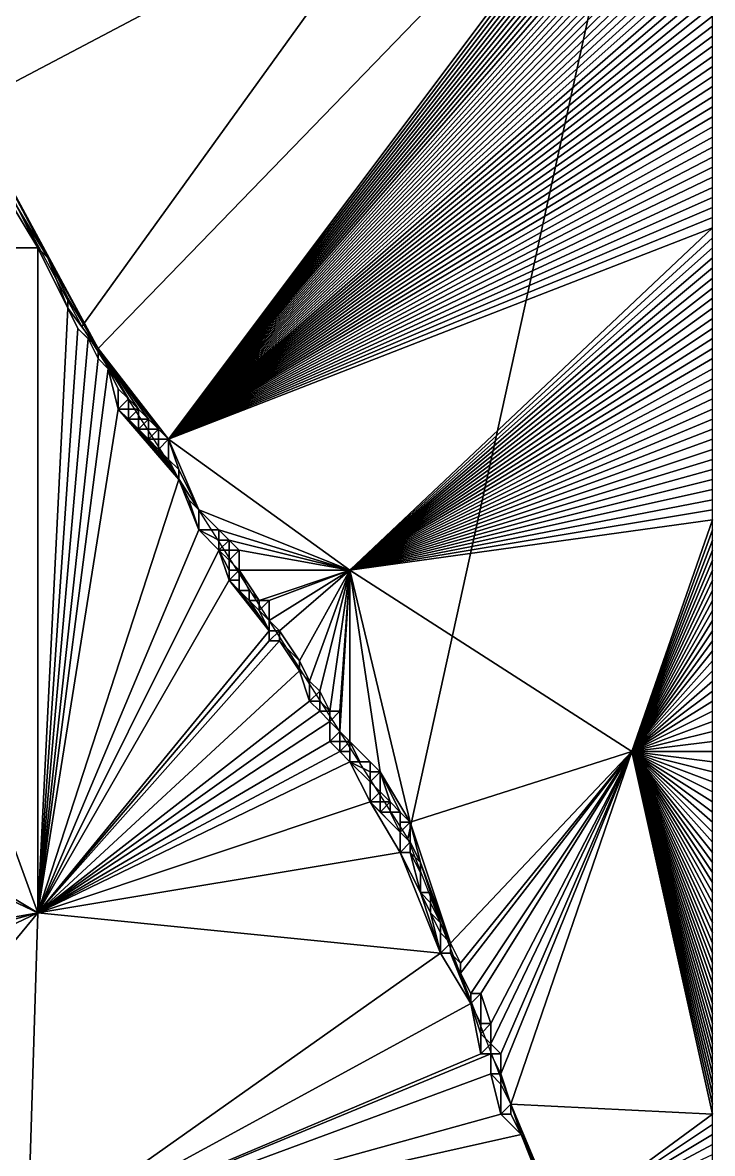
# Model space of a CAD drawing. Header units: metres. Extents: x -1103 to 901, y -902 to 905.
# Drawn here: x 763 to 900, y 562.2 to 786.7 of the extents above; entities that cross this region are included whole.
import ezdxf

# ---------------------------------------------------------------- set-up
doc = ezdxf.new("R2010")
doc.units = ezdxf.units.M
for name, color, linetype in [('OSM_TERRAIN', 3, 'CONTINUOUS'), ('OSM_WATER_OUTLINES', 4, 'CONTINUOUS'), ('OSM_WATER_SURFACE', 5, 'CONTINUOUS')]:
    doc.layers.add(name, color=color, linetype=linetype)

msp = doc.modelspace()

# ---------------------------------------------------------------- linework, layer by layer
at = {"layer": 'OSM_TERRAIN'}
for points in [[(752, 770), (900, 848), (734, 802)], [(752, 770), (778, 722), (900, 848)], [(900, 848), (778, 722), (792, 704)], [(792, 704), (900, 846), (900, 848)], [(792, 704), (900, 844), (900, 846)], [(792, 704), (900, 842), (900, 844)], [(900, 840), (900, 842), (792, 704)], [(900, 838), (900, 840), (792, 704)], [(792, 704), (900, 836), (900, 838)], [(792, 704), (900, 834), (900, 836)], [(900, 832), (900, 834), (792, 704)], [(900, 830), (900, 832), (792, 704)], [(792, 704), (900, 828), (900, 830)], [(792, 704), (900, 826), (900, 828)], [(900, 824), (900, 826), (792, 704)], [(900, 822), (900, 824), (792, 704)], [(792, 704), (900, 820), (900, 822)], [(792, 704), (900, 818), (900, 820)], [(900, 816), (900, 818), (792, 704)], [(792, 704), (900, 814), (900, 816)], [(900, 812), (900, 814), (792, 704)], [(792, 704), (900, 810), (900, 812)], [(900, 808), (900, 810), (792, 704)], [(900, 806), (900, 808), (792, 704)], [(792, 704), (900, 804), (900, 806)], [(900, 802), (900, 804), (792, 704)], [(792, 704), (900, 800), (900, 802)], [(792, 704), (900, 798), (900, 800)], [(900, 796), (900, 798), (792, 704)], [(792, 704), (900, 794), (900, 796)], [(900, 792), (900, 794), (792, 704)], [(792, 704), (900, 790), (900, 792)], [(900, 788), (900, 790), (792, 704)], [(792, 704), (900, 786), (900, 788)], [(900, 784), (900, 786), (792, 704)], [(900, 782), (900, 784), (792, 704)], [(792, 704), (900, 780), (900, 782)], [(792, 704), (900, 778), (900, 780)], [(900, 776), (900, 778), (792, 704)], [(792, 704), (900, 774), (900, 776)], [(792, 704), (900, 772), (900, 774)], [(768, 740), (778, 722), (752, 770)], [(768, 740), (752, 770), (762, 750)], [(792, 704), (900, 770), (900, 772)], [(900, 768), (900, 770), (792, 704)], [(900, 766), (900, 768), (792, 704)], [(792, 704), (900, 764), (900, 766)], [(792, 704), (900, 762), (900, 764)], [(900, 760), (900, 762), (792, 704)], [(792, 704), (900, 758), (900, 760)], [(900, 756), (900, 758), (792, 704)], [(900, 754), (900, 756), (792, 704)], [(766, 742, 0.54), (760, 752, 0.49), (718, 742, 1.49)], [(766, 742, 0.54), (762, 750), (760, 752, 0.49)], [(792, 704), (900, 752), (900, 754)], [(792, 704), (900, 750), (900, 752)], [(766, 742, 0.54), (768, 740), (762, 750)], [(900, 748), (900, 750), (792, 704)], [(900, 746), (900, 748), (792, 704)], [(828, 678), (900, 746), (792, 704)], [(828, 678), (900, 744), (900, 746)], [(900, 742), (900, 744), (828, 678)], [(766, 610, 3.26), (718, 742, 1.49), (686, 658, 4.44)], [(718, 742, 1.49), (766, 610, 3.26), (766, 742, 0.54)], [(766, 610, 3.26), (772, 730, 0.64), (766, 742, 0.54)], [(772, 730, 0.64), (768, 740), (766, 742, 0.54)], [(828, 678), (900, 740), (900, 742)], [(772, 730, 0.64), (772, 732), (768, 740)], [(772, 732), (778, 722), (768, 740)], [(828, 678), (900, 738), (900, 740)], [(900, 736), (900, 738), (828, 678)], [(828, 678), (900, 734), (900, 736)], [(772, 730, 0.64), (778, 722), (772, 732)], [(900, 732), (900, 734), (828, 678)], [(828, 678), (900, 730), (900, 732)], [(766, 610, 3.26), (774, 726, 0.68), (772, 730, 0.64)], [(774, 726, 0.68), (778, 722), (772, 730, 0.64)], [(900, 728), (900, 730), (828, 678)], [(900, 726), (900, 728), (828, 678)], [(766, 610, 3.26), (776, 724, 0.68), (774, 726, 0.68)], [(776, 724, 0.68), (778, 722), (774, 726, 0.68)], [(828, 678), (900, 724), (900, 726)], [(766, 610, 3.26), (778, 720, 0.72), (776, 724, 0.68)], [(778, 720, 0.72), (778, 722), (776, 724, 0.68)], [(828, 678), (900, 722), (900, 724)], [(790, 706), (778, 722), (788, 708)], [(790, 706), (792, 704), (778, 722)], [(788, 708), (778, 722), (786, 710)], [(786, 710), (778, 722), (784, 712)], [(782, 714, 0.76), (778, 722), (780, 718, 0.72)], [(782, 714, 0.76), (784, 712), (778, 722)], [(780, 718, 0.72), (778, 722), (778, 720, 0.72)], [(900, 720), (900, 722), (828, 678)], [(766, 610, 3.26), (780, 718, 0.72), (778, 720, 0.72)], [(828, 678), (900, 718), (900, 720)], [(766, 610, 3.26), (782, 710, 0.83), (780, 718, 0.72)], [(782, 710, 0.83), (782, 714, 0.76), (780, 718, 0.72)], [(900, 716), (900, 718), (828, 678)], [(782, 710, 0.83), (784, 712), (782, 714, 0.76)], [(900, 714), (900, 716), (828, 678)], [(828, 678), (900, 712), (900, 714)], [(782, 710, 0.83), (784, 710, 0.8), (784, 712)], [(784, 710, 0.8), (786, 710), (784, 712)], [(900, 710), (900, 712), (828, 678)], [(794, 696, 0.89), (782, 710, 0.83), (766, 610, 3.26)], [(794, 696, 0.89), (784, 708, 0.83), (782, 710, 0.83)], [(784, 708, 0.83), (784, 710, 0.8), (782, 710, 0.83)], [(784, 708, 0.83), (786, 708, 0.8), (786, 710)], [(784, 708, 0.83), (786, 710), (784, 710, 0.8)], [(786, 708, 0.8), (788, 708), (786, 710)], [(900, 708), (900, 710), (828, 678)], [(794, 696, 0.89), (786, 706, 0.84), (784, 708, 0.83)], [(786, 706, 0.84), (786, 708, 0.8), (784, 708, 0.83)], [(786, 706, 0.84), (788, 706), (788, 708)], [(786, 706, 0.84), (788, 708), (786, 708, 0.8)], [(788, 706), (790, 706), (788, 708)], [(828, 678), (900, 706), (900, 708)], [(794, 696, 0.89), (788, 704, 0.84), (786, 706, 0.84)], [(788, 704, 0.84), (788, 706), (786, 706, 0.84)], [(788, 704, 0.84), (790, 704), (790, 706)], [(788, 704, 0.84), (790, 706), (788, 706)], [(790, 704), (792, 704), (790, 706)], [(828, 678), (900, 704), (900, 706)], [(794, 696, 0.89), (790, 702, 0.85), (788, 704, 0.84)], [(790, 702, 0.85), (790, 704), (788, 704, 0.84)], [(790, 702, 0.85), (792, 700), (792, 704)], [(790, 702, 0.85), (792, 704), (790, 704)], [(794, 698), (798, 690), (792, 704)], [(794, 698), (792, 704), (792, 700)], [(798, 690), (828, 678), (792, 704)], [(828, 678), (900, 702), (900, 704)], [(794, 696, 0.89), (792, 700), (790, 702, 0.85)], [(900, 700), (900, 702), (828, 678)], [(794, 696, 0.89), (794, 698), (792, 700)], [(900, 698), (900, 700), (828, 678)], [(766, 610, 3.26), (798, 686, 0.99), (794, 696, 0.89)], [(794, 696, 0.89), (798, 690), (794, 698)], [(798, 686, 0.99), (796, 692, 0.93), (794, 696, 0.89)], [(796, 692, 0.93), (798, 690), (794, 696, 0.89)], [(900, 696), (900, 698), (828, 678)], [(828, 678), (900, 694), (900, 696)], [(900, 692), (900, 694), (828, 678)], [(798, 686, 0.99), (798, 690), (796, 692, 0.93)], [(828, 678), (900, 690), (900, 692)], [(798, 686, 0.99), (802, 686), (798, 690)], [(802, 686), (828, 678), (798, 690)], [(900, 688), (900, 690), (828, 678)], [(900, 688), (828, 678), (884, 642)], [(884, 642), (900, 686), (900, 688)], [(766, 610, 3.26), (802, 682, 1), (798, 686, 0.99)], [(802, 682, 1), (802, 684), (798, 686, 0.99)], [(798, 686, 0.99), (802, 684), (802, 686)], [(802, 684), (804, 684), (802, 686)], [(804, 684), (828, 678), (802, 686)], [(884, 642), (900, 684), (900, 686)], [(802, 682, 1), (804, 682), (804, 684)], [(802, 682, 1), (804, 684), (802, 684)], [(804, 682), (806, 682), (804, 684)], [(806, 682), (828, 678), (804, 684)], [(884, 642), (900, 682), (900, 684)], [(766, 610, 3.26), (804, 676, 1.06), (802, 682, 1)], [(804, 676, 1.06), (804, 678, 1.03), (802, 682, 1)], [(802, 682, 1), (804, 678, 1.03), (804, 680, 1)], [(804, 680, 1), (804, 682), (802, 682, 1)], [(804, 680, 1), (806, 678), (806, 682)], [(804, 680, 1), (806, 682), (804, 682)], [(806, 682), (806, 678), (828, 678)], [(900, 680), (900, 682), (884, 642)], [(804, 678, 1.03), (806, 678), (804, 680, 1)], [(804, 676, 1.06), (806, 676, 1.03), (806, 678)], [(804, 676, 1.06), (806, 678), (804, 678, 1.03)], [(806, 674, 1.06), (808, 674, 1.03), (806, 678)], [(806, 674, 1.06), (806, 678), (806, 676, 1.03)], [(808, 674, 1.03), (810, 672), (806, 678)], [(810, 672), (828, 678), (806, 678)], [(812, 672), (828, 678), (810, 672)], [(814, 666), (828, 678), (812, 668)], [(812, 672), (812, 668), (828, 678)], [(818, 660), (828, 678), (814, 666)], [(820, 656), (828, 678), (818, 660)], [(822, 654), (828, 678), (820, 656)], [(824, 650), (828, 678), (822, 654)], [(826, 650), (828, 678), (824, 650)], [(828, 644), (828, 678), (826, 646)], [(826, 650), (826, 646), (828, 678)], [(834, 638), (840, 628), (828, 678)], [(828, 644), (834, 638), (828, 678)], [(840, 628), (884, 642), (828, 678)], [(884, 642), (900, 678), (900, 680)], [(900, 676), (900, 678), (884, 642)], [(766, 610, 3.26), (812, 666, 1.08), (804, 676, 1.06)], [(812, 666, 1.08), (806, 674, 1.06), (804, 676, 1.06)], [(806, 674, 1.06), (806, 676, 1.03), (804, 676, 1.06)], [(900, 674), (900, 676), (884, 642)], [(812, 666, 1.08), (808, 672, 1.06), (806, 674, 1.06)], [(808, 672, 1.06), (808, 674, 1.03), (806, 674, 1.06)], [(808, 672, 1.06), (810, 672), (808, 674, 1.03)], [(900, 672), (900, 674), (884, 642)], [(812, 666, 1.08), (810, 670, 1.06), (808, 672, 1.06)], [(810, 670, 1.06), (810, 672), (808, 672, 1.06)], [(810, 670, 1.06), (812, 668), (812, 672)], [(810, 670, 1.06), (812, 672), (810, 672)], [(884, 642), (900, 670), (900, 672)], [(812, 666, 1.08), (812, 668), (810, 670, 1.06)], [(884, 642), (900, 668), (900, 670)], [(812, 666, 1.08), (814, 666), (812, 668)], [(884, 642), (900, 666), (900, 668)], [(766, 610, 3.26), (812, 664, 1.12), (812, 666, 1.08)], [(812, 664, 1.12), (814, 664, 1.08), (814, 666)], [(812, 664, 1.12), (814, 666), (812, 666, 1.08)], [(814, 664, 1.08), (818, 660), (814, 666)], [(900, 664), (900, 666), (884, 642)], [(818, 658, 1.1), (814, 664, 1.08), (766, 610, 3.26)], [(766, 610, 3.26), (814, 664, 1.08), (812, 664, 1.12)], [(818, 658, 1.1), (818, 660), (814, 664, 1.08)], [(900, 662), (900, 664), (884, 642)], [(818, 658, 1.1), (820, 656), (818, 660)], [(884, 642), (900, 660), (900, 662)], [(884, 642), (900, 658), (900, 660)], [(766, 610, 3.26), (686, 658, 4.44), (690, 646, 4.64)], [(766, 610, 3.26), (820, 652, 1.15), (818, 658, 1.1)], [(820, 652, 1.15), (820, 656), (818, 658, 1.1)], [(900, 656), (900, 658), (884, 642)], [(820, 652, 1.15), (822, 654), (820, 656)], [(900, 654), (900, 656), (884, 642)], [(820, 652, 1.15), (822, 652, 1.11), (822, 654)], [(822, 652, 1.11), (824, 650), (822, 654)], [(884, 642), (900, 652), (900, 654)], [(766, 610, 3.26), (822, 650, 1.14), (820, 652, 1.15)], [(822, 650, 1.14), (822, 652, 1.11), (820, 652, 1.15)], [(822, 650, 1.14), (824, 650), (822, 652, 1.11)], [(900, 650), (900, 652), (884, 642)], [(766, 610, 3.26), (824, 648, 1.13), (822, 650, 1.14)], [(824, 648, 1.13), (824, 650), (822, 650, 1.14)], [(824, 648, 1.13), (826, 646), (826, 650)], [(824, 648, 1.13), (826, 650), (824, 650)], [(884, 642), (900, 648), (900, 650)], [(824, 644, 1.19), (824, 648, 1.13), (766, 610, 3.26)], [(824, 644, 1.19), (826, 646), (824, 648, 1.13)], [(900, 646), (900, 648), (884, 642)], [(710, 600, 5.27), (766, 610, 3.26), (690, 646, 4.64)], [(824, 644, 1.19), (826, 644, 1.15), (826, 646)], [(826, 644, 1.15), (828, 644), (826, 646)], [(884, 642), (900, 644), (900, 646)], [(766, 610, 3.26), (826, 642, 1.17), (824, 644, 1.19)], [(766, 610, 3.26), (828, 640, 1.16), (826, 642, 1.17)], [(826, 642, 1.17), (826, 644, 1.15), (824, 644, 1.19)], [(826, 642, 1.17), (828, 642, 1.13), (828, 644)], [(826, 642, 1.17), (828, 644), (826, 644, 1.15)], [(828, 640, 1.16), (828, 642, 1.13), (826, 642, 1.17)], [(828, 640, 1.16), (830, 640), (828, 644)], [(828, 640, 1.16), (828, 644), (828, 642, 1.13)], [(830, 640), (832, 640), (828, 644)], [(832, 640), (834, 638), (828, 644)], [(848, 604), (884, 642), (840, 628)], [(850, 600), (884, 642), (848, 604)], [(852, 594), (884, 642), (850, 598)], [(850, 598), (884, 642), (850, 600)], [(854, 594), (884, 642), (852, 594)], [(856, 588), (884, 642), (854, 594)], [(858, 582), (884, 642), (856, 584)], [(856, 584), (884, 642), (856, 588)], [(858, 578), (860, 572), (884, 642)], [(858, 582), (858, 578), (884, 642)], [(900, 570), (884, 642), (860, 572)], [(884, 642), (900, 642), (900, 644)], [(900, 570), (900, 572), (884, 642)], [(900, 572), (900, 574), (884, 642)], [(884, 642), (900, 574), (900, 576)], [(884, 642), (900, 576), (900, 578)], [(900, 578), (900, 580), (884, 642)], [(900, 580), (900, 582), (884, 642)], [(884, 642), (900, 582), (900, 584)], [(884, 642), (900, 584), (900, 586)], [(900, 586), (900, 588), (884, 642)], [(884, 642), (900, 588), (900, 590)], [(900, 590), (900, 592), (884, 642)], [(900, 592), (900, 594), (884, 642)], [(884, 642), (900, 594), (900, 596)], [(884, 642), (900, 596), (900, 598)], [(900, 598), (900, 600), (884, 642)], [(900, 600), (900, 602), (884, 642)], [(884, 642), (900, 602), (900, 604)], [(884, 642), (900, 604), (900, 606)], [(900, 606), (900, 608), (884, 642)], [(900, 608), (900, 610), (884, 642)], [(884, 642), (900, 610), (900, 612)], [(900, 612), (900, 614), (884, 642)], [(884, 642), (900, 614), (900, 616)], [(900, 616), (900, 618), (884, 642)], [(884, 642), (900, 618), (900, 620)], [(884, 642), (900, 620), (900, 622)], [(900, 622), (900, 624), (884, 642)], [(900, 624), (900, 626), (884, 642)], [(884, 642), (900, 626), (900, 628)], [(900, 628), (900, 630), (884, 642)], [(884, 642), (900, 634), (900, 636)], [(884, 642), (900, 630), (900, 632)], [(884, 642), (900, 632), (900, 634)], [(900, 636), (900, 638), (884, 642)], [(900, 638), (900, 640), (884, 642)], [(900, 640), (900, 642), (884, 642)], [(766, 610, 3.26), (832, 632, 1.18), (828, 640, 1.16)], [(832, 632, 1.18), (832, 636, 1.13), (828, 640, 1.16)], [(832, 636, 1.13), (832, 638), (828, 640, 1.16)], [(828, 640, 1.16), (832, 638), (832, 640)], [(828, 640, 1.16), (832, 640), (830, 640)], [(832, 638), (834, 638), (832, 640)], [(834, 634), (834, 638), (832, 636, 1.13)], [(832, 636, 1.13), (834, 638), (832, 638)], [(838, 630), (834, 638), (836, 632)], [(838, 630), (840, 628), (834, 638)], [(836, 632), (834, 638), (834, 634)], [(832, 632, 1.18), (834, 634), (832, 636, 1.13)], [(832, 632, 1.18), (834, 632, 1.14), (834, 634)], [(834, 632, 1.14), (836, 632), (834, 634)], [(766, 610, 3.26), (838, 622, 1.17), (832, 632, 1.18)], [(838, 622, 1.17), (838, 626, 1.12), (832, 632, 1.18)], [(838, 626, 1.12), (834, 630, 1.16), (832, 632, 1.18)], [(834, 630, 1.16), (834, 632, 1.14), (832, 632, 1.18)], [(834, 630, 1.16), (836, 630, 1.12), (836, 632)], [(834, 630, 1.16), (836, 632), (834, 632, 1.14)], [(836, 630, 1.12), (838, 630), (836, 632)], [(838, 626, 1.12), (836, 630, 1.12), (834, 630, 1.16)], [(838, 626, 1.12), (838, 630), (836, 630, 1.12)], [(838, 626, 1.12), (838, 628), (838, 630)], [(838, 628), (840, 628), (838, 630)], [(838, 626, 1.12), (840, 624), (840, 628)], [(838, 626, 1.12), (840, 628), (838, 628)], [(840, 624), (842, 620), (840, 628)], [(848, 604), (840, 628), (842, 620)], [(838, 622, 1.17), (840, 624), (838, 626, 1.12)], [(766, 610, 3.26), (846, 602, 1.2), (838, 622, 1.17)], [(838, 622, 1.17), (840, 622, 1.12), (840, 624)], [(842, 614, 1.17), (838, 622, 1.17), (846, 602, 1.2)], [(842, 614, 1.17), (840, 622, 1.12), (838, 622, 1.17)], [(840, 622, 1.12), (842, 620), (840, 624)], [(842, 614, 1.17), (842, 618, 1.12), (840, 622, 1.12)], [(842, 618, 1.12), (842, 620), (840, 622, 1.12)], [(842, 614, 1.17), (844, 614), (842, 620)], [(842, 614, 1.17), (842, 620), (842, 618, 1.12)], [(844, 614), (848, 604), (842, 620)], [(842, 614, 1.17), (846, 602, 1.2), (844, 610, 1.16)], [(842, 614, 1.17), (844, 610, 1.16), (844, 612, 1.14)], [(844, 612, 1.14), (844, 614), (842, 614, 1.17)], [(844, 612, 1.14), (846, 608), (844, 614)], [(846, 608), (848, 604), (844, 614)], [(844, 610, 1.16), (846, 608), (844, 612, 1.14)], [(722, 598, 5.28), (766, 610, 3.26), (710, 600, 5.27)], [(722, 598, 5.28), (724, 590, 5.21), (766, 610, 3.26)], [(766, 610, 3.26), (724, 590, 5.21), (728, 564, 5.59)], [(766, 610, 3.26), (728, 564, 5.59), (764, 544, 4.73)], [(766, 610, 3.26), (764, 544, 4.73), (846, 602, 1.2)], [(846, 602, 1.2), (846, 606, 1.15), (844, 610, 1.16)], [(846, 606, 1.15), (846, 608), (844, 610, 1.16)], [(846, 606, 1.15), (848, 604), (846, 608)], [(846, 602, 1.2), (848, 604), (846, 606, 1.15)], [(846, 602, 1.2), (848, 602, 1.15), (848, 604)], [(848, 602, 1.15), (850, 600), (848, 604)], [(764, 544, 4.73), (852, 592, 1.14), (846, 602, 1.2)], [(852, 592, 1.14), (848, 602, 1.15), (846, 602, 1.2)], [(852, 592, 1.14), (850, 598), (848, 602, 1.15)], [(850, 598), (850, 600), (848, 602, 1.15)], [(852, 592, 1.14), (852, 594), (850, 598)], [(852, 592, 1.14), (854, 588), (854, 594)], [(852, 592, 1.14), (854, 594), (852, 594)], [(854, 588), (856, 588), (854, 594)], [(852, 592, 1.14), (764, 544, 4.73), (854, 582, 1.17)], [(852, 592, 1.14), (854, 582, 1.17), (854, 586, 1.14)], [(854, 586, 1.14), (854, 588), (852, 592, 1.14)], [(854, 586, 1.14), (856, 584), (856, 588)], [(854, 586, 1.14), (856, 588), (854, 588)], [(854, 582, 1.17), (856, 584), (854, 586, 1.14)], [(854, 582, 1.17), (856, 582, 1.12), (856, 584)], [(856, 582, 1.12), (858, 582), (856, 584)], [(764, 544, 4.73), (856, 578, 1.15), (856, 582, 1.12)], [(764, 544, 4.73), (856, 582, 1.12), (854, 582, 1.17)], [(856, 578, 1.15), (858, 578), (856, 582, 1.12)], [(856, 582, 1.12), (858, 578), (858, 582)], [(764, 544, 4.73), (858, 570, 1.16), (856, 578, 1.15)], [(858, 570, 1.16), (858, 576, 1.11), (856, 578, 1.15)], [(856, 578, 1.15), (858, 576, 1.11), (858, 578)], [(858, 576, 1.11), (860, 572), (858, 578)], [(858, 570, 1.16), (860, 572), (858, 576, 1.11)], [(858, 570, 1.16), (860, 570, 1.11), (860, 572)], [(864, 562), (870, 548), (860, 572)], [(862, 566, 1.08), (864, 562), (860, 572)], [(862, 566, 1.08), (860, 572), (860, 570, 1.11)], [(860, 572), (870, 548), (900, 570)], [(862, 566, 1.08), (858, 570, 1.16), (764, 544, 4.73)], [(862, 566, 1.08), (860, 570, 1.11), (858, 570, 1.16)], [(870, 548), (900, 568), (900, 570)], [(870, 548), (900, 566), (900, 568)], [(764, 544, 4.73), (866, 556, 1.04), (862, 566, 1.08)], [(866, 556, 1.04), (864, 562), (862, 566, 1.08)], [(900, 564), (900, 566), (870, 548)], [(762, 542, 4.95), (764, 544, 4.73), (728, 564, 5.59)], [(870, 548), (900, 562), (900, 564)]]:
    msp.add_3dface(points, dxfattribs=at)
at = {"layer": 'OSM_WATER_OUTLINES'}
msp.add_polyline3d([(900, 900, 1), (649.38, 900, 1), (681.96, 882.15, 1), (706.27, 852.1, 1), (721.1, 825.29, 1), (774.77, 726.38, 1), (839.49, 624.71, 1), (900, 469.07, 1)], close=True, dxfattribs=at)
at = {"layer": 'OSM_WATER_SURFACE'}
for points in [[(900, 900, 1), (721.1, 825.29, 1), (774.77, 726.38, 1)], [(900, 900, 1), (774.77, 726.38, 1), (839.49, 624.71, 1)], [(839.49, 624.71, 1), (900, 469.07, 1), (900, 900, 1)]]:
    msp.add_3dface(points, dxfattribs=at)

doc.saveas('drawing.dxf')
